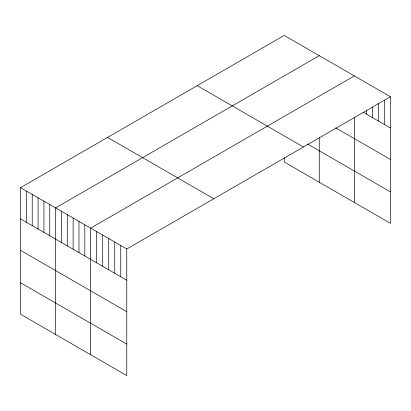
<?xml version="1.0" encoding="UTF-8"?>
<svg xmlns="http://www.w3.org/2000/svg" width="411" height="411" viewBox="0 0 411 411"><rect width="100%" height="100%" fill="white"/><g stroke="black" fill="none" stroke-linecap="round" stroke-linejoin="round"><path stroke-width="0.62" d="M390.45 96.76L126.778 248.989L126.778 375.572L20.55 314.24L20.55 187.657L284.222 35.428L390.45 96.76L390.45 223.343L284.222 162.011L284.222 157.608M319.275 55.665L55.603 207.894L55.603 334.482M354.333 75.907L90.661 228.136L90.661 354.719M363.088 112.193L390.45 127.991M335.741 127.872L390.45 159.458M307.592 144.04L390.45 191.875M197.208 85.663L303.436 146.994M107.564 137.423L213.792 198.749M20.55 187.657L126.778 248.989M20.55 218.888L126.778 280.22M20.55 250.356L126.778 311.687M20.55 282.773L126.778 344.105M384.429 100.294L384.429 124.512M378.413 103.192L378.413 121.04M372.392 107.363L372.392 117.561M366.371 110.261L366.371 114.088M354.333 117.207L354.333 202.489M319.275 137.819L319.275 182.253M120.757 245.511L120.757 276.742M114.741 242.038L114.741 273.269M108.72 238.56L108.72 269.791M102.699 235.087L102.699 266.318M96.683 231.609L96.683 262.84M84.82 224.76L84.82 255.991M78.974 221.39L78.974 252.621M73.132 218.015L73.132 249.246M67.291 214.64L67.291 245.87M61.45 211.269L61.45 242.5M49.762 204.524L49.762 235.755M43.92 201.149L43.92 232.379M38.079 197.778L38.079 229.009M32.233 194.403L32.233 225.634M26.391 191.028L26.391 222.259"/></g></svg>
